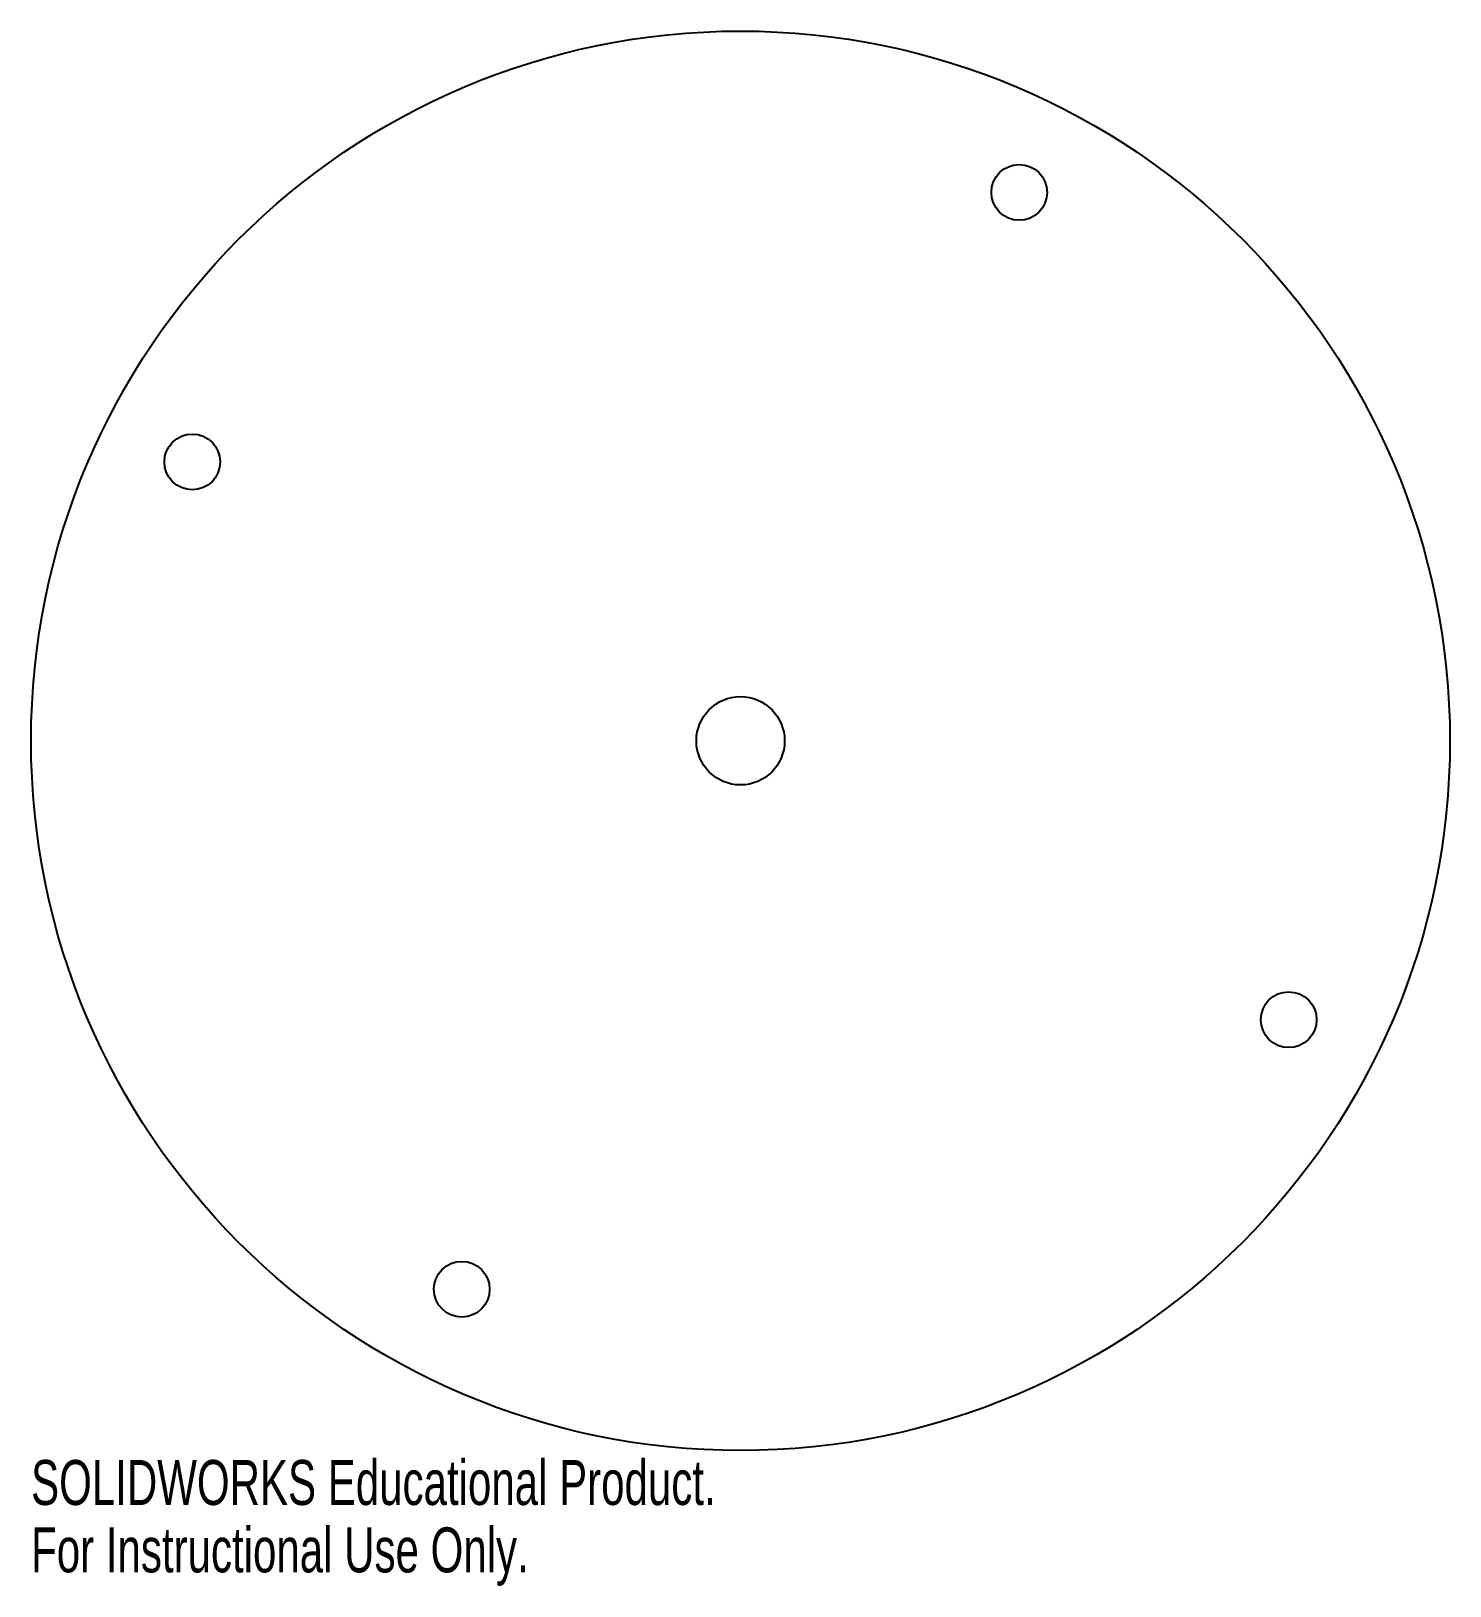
# Model space of a CAD drawing. Header units: millimetres. Extents: x -76 to 76, y -91 to 76.
import ezdxf

# ---------------------------------------------------------------- set-up
doc = ezdxf.new("R2010")
doc.units = ezdxf.units.MM
doc.styles.add('SLDTEXTSTYLE0', font='TXT', dxfattribs={"width": 0.7})

msp = doc.modelspace()

# ---------------------------------------------------------------- linework, layer by layer
at = {"color": 7, "linetype": 'Continuous', "lineweight": 25}
for centre, radius in [((0, 0), 76.35), ((30, 59), 3), ((-59, 30), 3), ((0, 0), 4.75), ((59, -30), 3), ((-30, -59), 3)]:
    msp.add_circle(centre, radius, dxfattribs=at)

# ---------------------------------------------------------------- texts
at = {"color": 7, "linetype": 'Continuous', "char_height": 4.8336, "attachment_point": 1, "style": 'SLDTEXTSTYLE0'}
for s, insert in [('SOLIDWORKS Educational Product.', (-76.35, -77.37)), ('For Instructional Use Only.', (-76.35, -84.62))]:
    msp.add_mtext(s, dxfattribs=dict(at, insert=insert))

doc.saveas('drawing.dxf')
